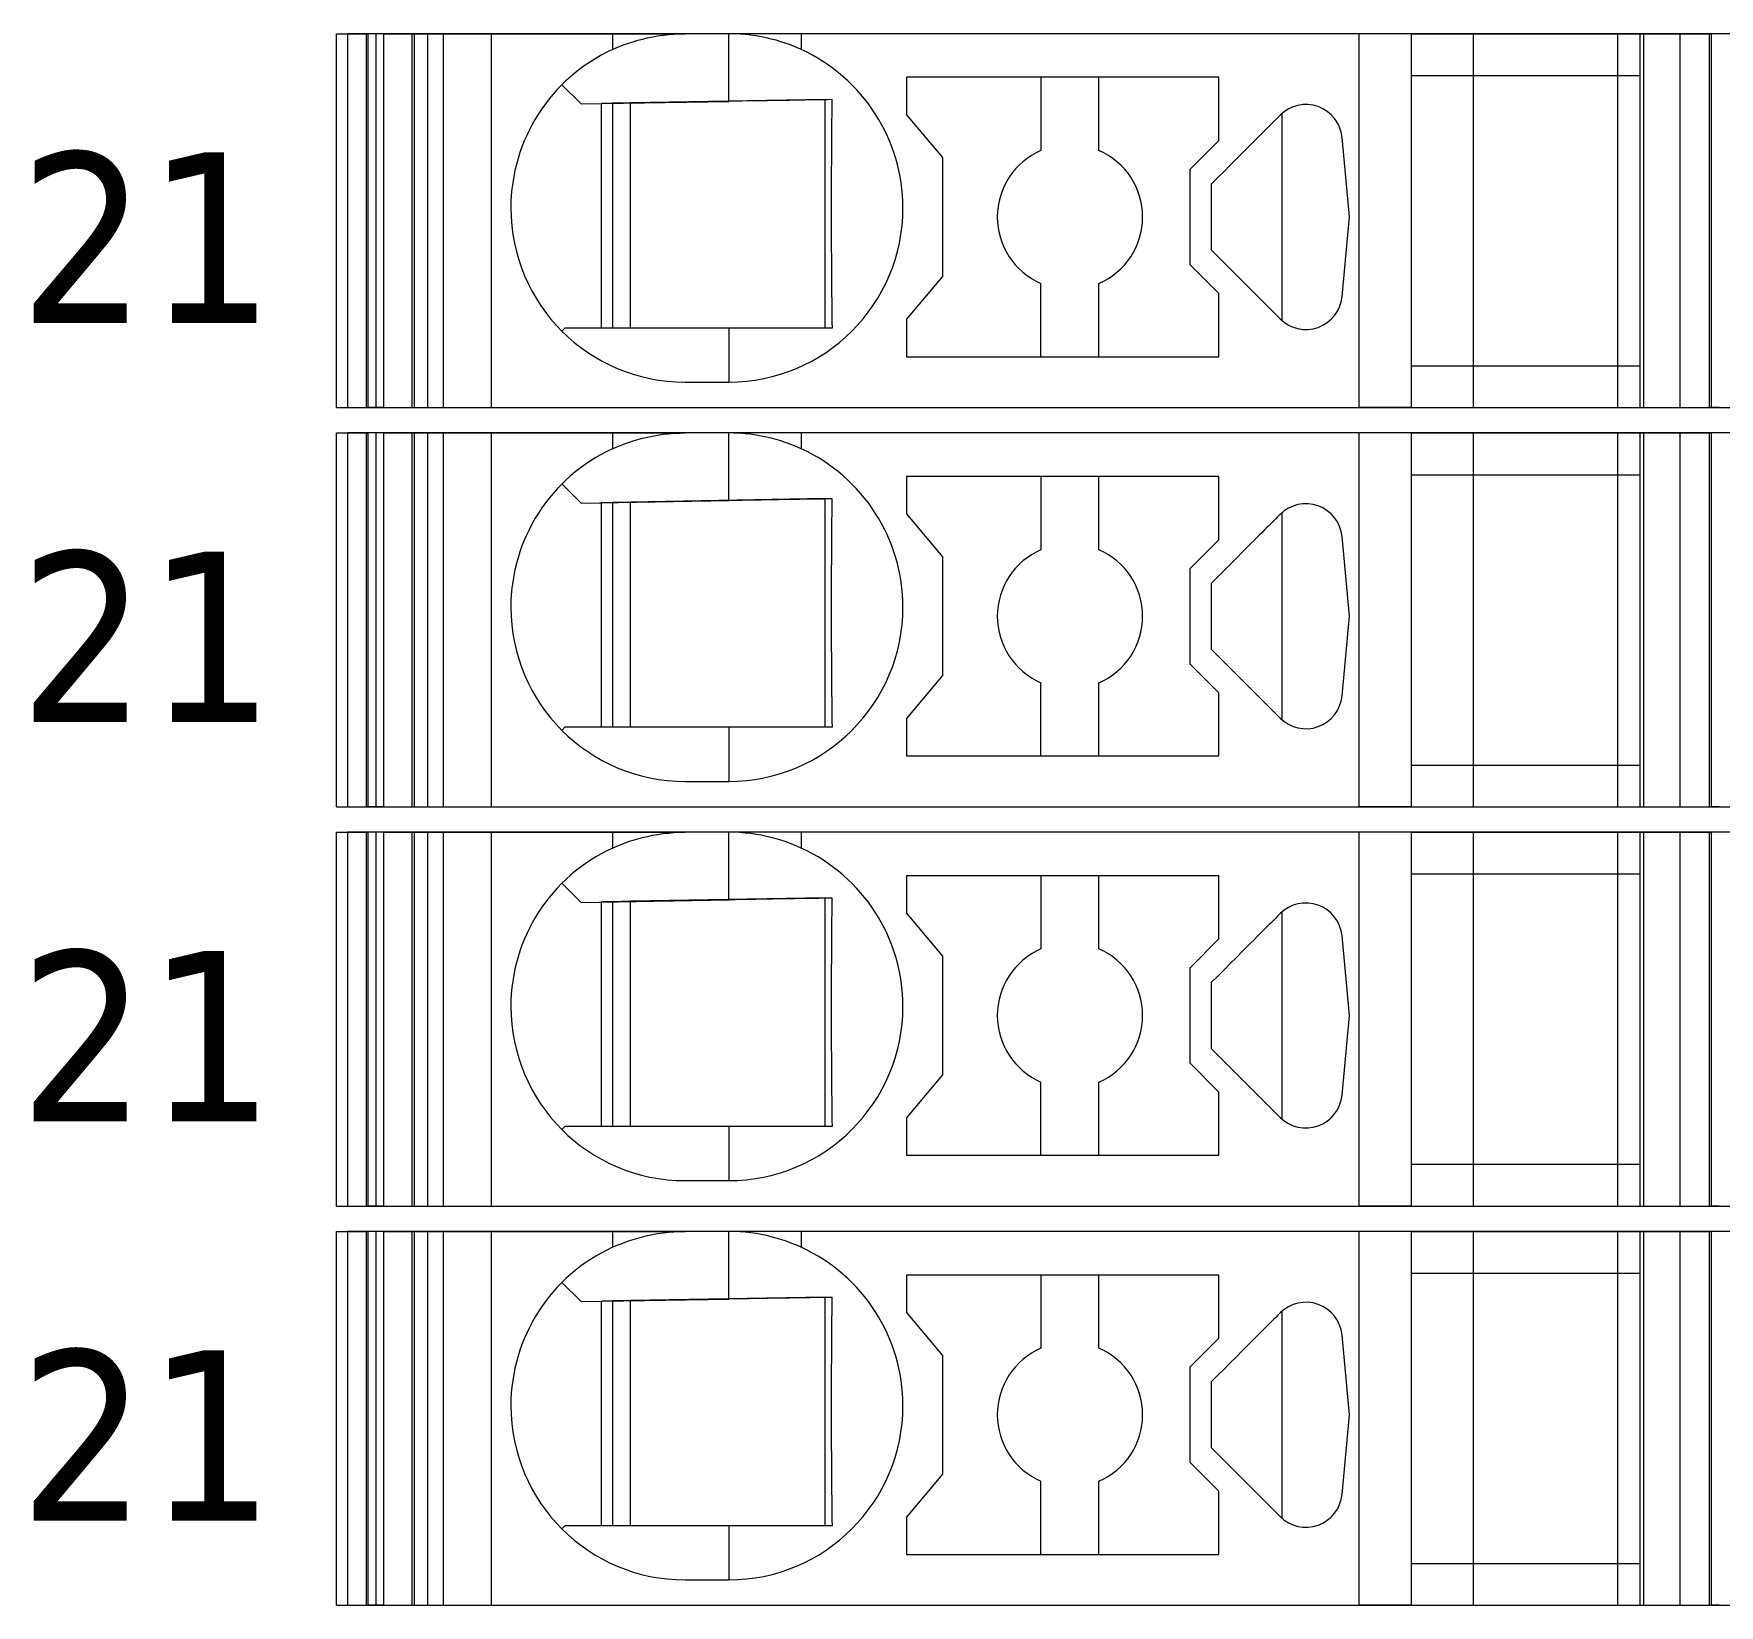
# Model space of a CAD drawing. Header units: millimetres. Extents: x 0 to 1680, y 0 to 1188.
# Drawn here: x 896.68 to 919.89, y 540.35 to 562 of the extents above; entities that cross this region are included whole.
import ezdxf
from ezdxf.enums import TextEntityAlignment as Align

# ---------------------------------------------------------------- set-up
doc = ezdxf.new("R2010")
doc.units = ezdxf.units.MM
for name, color, linetype, lineweight in [('EPLAN309', 5, 'Continuous', 5), ('EPLAN493', 5, 'Continuous', 5), ('MAIN-1', 7, 'Continuous', 5), ('MAIN-2', 7, 'Continuous', 5)]:
    doc.layers.add(name, color=color, linetype=linetype, lineweight=lineweight)
doc.styles.add('Tahoma', font='')
doc.styles.get('Tahoma').set_extended_font_data('Tahoma')

# ---------------------------------------------------------------- blocks, each defined once
blk = doc.blocks.new('EPLSYM_LibrarySPECIAL_Symbol12_Variant0_Placement8_11')
at = {"layer": 'EPLAN309', "lineweight": 13, "ltscale": 16}
blk.add_lwpolyline([(0, -5.15), (68.15, -5.15), (68.15, 0), (0, 0)], close=True, dxfattribs=at)
at = {"layer": 'EPLAN493', "color": 5, "style": 'Tahoma'}
blk.add_attdef('17_20450', text='', height=2.3478, dxfattribs=at).set_placement((0, -21.83478), align=Align.MIDDLE_RIGHT)
blk = doc.blocks.new('EPLSYM_LibrarySPECIAL_Symbol12_Variant0_Placement8_12')
at = {"layer": 'EPLAN309', "lineweight": 13, "ltscale": 16}
blk.add_lwpolyline([(0, -5.15), (68.15, -5.15), (68.15, 0), (0, 0)], close=True, dxfattribs=at)
at = {"layer": 'EPLAN493', "color": 5, "style": 'Tahoma'}
blk.add_attdef('17_20450', text='', height=2.3478, dxfattribs=at).set_placement((0, -21.83478), align=Align.MIDDLE_RIGHT)
blk = doc.blocks.new('EPLSYM_LibrarySPECIAL_Symbol12_Variant0_Placement8_13')
at = {"layer": 'EPLAN309', "lineweight": 13, "ltscale": 16}
blk.add_lwpolyline([(0, -5.15), (68.15, -5.15), (68.15, 0), (0, 0)], close=True, dxfattribs=at)
at = {"layer": 'EPLAN493', "color": 5, "style": 'Tahoma'}
blk.add_attdef('17_20450', text='', height=2.3478, dxfattribs=at).set_placement((0, -21.83478), align=Align.MIDDLE_RIGHT)
blk = doc.blocks.new('EPLSYM_LibrarySPECIAL_Symbol12_Variant0_Placement8_14')
at = {"layer": 'EPLAN309', "lineweight": 13, "ltscale": 16}
blk.add_lwpolyline([(0, -5.15), (68.15, -5.15), (68.15, 0), (0, 0)], close=True, dxfattribs=at)
at = {"layer": 'EPLAN493', "color": 5, "style": 'Tahoma'}
blk.add_attdef('17_20450', text='', height=2.3478, dxfattribs=at).set_placement((0, -21.83478), align=Align.MIDDLE_RIGHT)

msp = doc.modelspace()

# ---------------------------------------------------------------- linework, layer by layer
at = {"layer": 'MAIN-1'}
for p, q in [((900.85, 562), (901.284, 562)), ((900.85, 556.85), (900.85, 562)), ((901.393, 562), (901.284, 562)), ((901.284, 556.85), (901.284, 562)), ((901.501, 562), (901.393, 562)), ((901.393, 556.85), (901.393, 562)), ((901.501, 562), (904.65, 562)), ((901.501, 556.85), (901.501, 562)), ((904.65, 562), (905.65, 562)), ((904.65, 562), (904.65, 561.782)), ((904.65, 561.782), (904.702, 561.805)), ((904.702, 561.805), (904.756, 561.827)), ((904.756, 561.827), (904.813, 561.849)), ((904.813, 561.849), (904.872, 561.87)), ((904.872, 561.87), (904.933, 561.89)), ((904.933, 561.89), (904.997, 561.909)), ((904.997, 561.909), (905.063, 561.927)), ((905.063, 561.927), (905.131, 561.943)), ((905.131, 561.943), (905.201, 561.958)), ((905.201, 561.958), (905.272, 561.97)), ((905.272, 561.97), (905.346, 561.981)), ((905.346, 561.981), (905.421, 561.989)), ((905.421, 561.989), (905.497, 561.995)), ((905.497, 561.995), (905.573, 561.999)), ((905.573, 561.999), (905.65, 562)), ((906.25, 562), (905.65, 562)), ((906.327, 561.999), (906.25, 562)), ((907.25, 562), (906.25, 562)), ((906.25, 561.068), (906.25, 562)), ((906.403, 561.995), (906.327, 561.999)), ((906.479, 561.989), (906.403, 561.995)), ((906.554, 561.981), (906.479, 561.989)), ((906.628, 561.97), (906.554, 561.981)), ((906.699, 561.958), (906.628, 561.97)), ((906.769, 561.943), (906.699, 561.958)), ((906.837, 561.927), (906.769, 561.943)), ((906.903, 561.909), (906.837, 561.927)), ((906.967, 561.89), (906.903, 561.909)), ((907.028, 561.87), (906.967, 561.89)), ((907.087, 561.849), (907.028, 561.87)), ((907.144, 561.827), (907.087, 561.849)), ((907.198, 561.805), (907.144, 561.827)), ((907.25, 561.782), (907.198, 561.805)), ((914.932, 562), (907.25, 562)), ((907.25, 562), (907.25, 561.782)), ((915.65, 562), (914.932, 562)), ((914.932, 556.85), (914.932, 562)), ((915.65, 562), (918.8, 562)), ((915.65, 562), (915.65, 556.85)), ((918.8, 562), (919.35, 562)), ((918.8, 562), (918.8, 556.85)), ((919.35, 562), (919.784, 562)), ((919.35, 562), (919.35, 556.85)), ((919.893, 562), (919.784, 562)), ((919.784, 556.85), (919.784, 562)), ((908.7, 561.4), (908.7, 560.889)), ((913, 561.4), (908.7, 561.4)), ((910.55, 561.4), (910.55, 560.392)), ((911.35, 560.392), (911.35, 561.4)), ((913, 560.529), (913, 561.4)), ((915.65, 561.425), (918.8, 561.425)), ((903.953, 561.297), (904.217, 561.033)), ((904.217, 561.033), (906.25, 561.068)), ((904.5, 557.95), (904.5, 561.038)), ((904.65, 561.04), (904.65, 557.95)), ((904.9, 557.95), (904.9, 561.045)), ((906.345, 561.07), (906.25, 561.068)), ((906.438, 561.071), (906.345, 561.07)), ((906.53, 561.073), (906.438, 561.071)), ((906.618, 561.075), (906.53, 561.073)), ((906.703, 561.076), (906.618, 561.075)), ((906.786, 561.077), (906.703, 561.076)), ((906.865, 561.079), (906.786, 561.077)), ((906.943, 561.08), (906.865, 561.079)), ((907.017, 561.081), (906.943, 561.08)), ((907.09, 561.082), (907.017, 561.081)), ((907.16, 561.084), (907.09, 561.082)), ((907.229, 561.085), (907.16, 561.084)), ((907.297, 561.086), (907.229, 561.085)), ((907.363, 561.087), (907.297, 561.086)), ((907.428, 561.088), (907.363, 561.087)), ((907.491, 561.089), (907.428, 561.088)), ((907.554, 561.09), (907.491, 561.089)), ((907.615, 561.091), (907.554, 561.09)), ((907.579, 557.95), (907.579, 561.091)), ((907.676, 561.092), (907.615, 561.091)), ((907.673, 560.803), (907.674, 560.877)), ((907.674, 560.877), (907.675, 560.95)), ((907.675, 560.95), (907.676, 561.022)), ((907.676, 561.022), (907.676, 561.092)), ((909.2, 560.293), (908.7, 560.889)), ((913.846, 560.879), (913.815, 560.847)), ((913.867, 560.898), (913.867, 558.052)), ((907.671, 560.57), (907.672, 560.649)), ((907.672, 560.649), (907.673, 560.727)), ((907.673, 560.727), (907.673, 560.803)), ((913.627, 560.659), (913.594, 560.626)), ((913.658, 560.691), (913.627, 560.659)), ((913.69, 560.722), (913.658, 560.691)), ((913.721, 560.753), (913.69, 560.722)), ((913.752, 560.785), (913.721, 560.753)), ((913.784, 560.816), (913.752, 560.785)), ((913.815, 560.847), (913.784, 560.816)), ((907.67, 560.488), (907.671, 560.57)), ((907.67, 560.404), (907.67, 560.488)), ((912.6, 560.129), (913, 560.529)), ((913.402, 560.434), (913.323, 560.356)), ((913.443, 560.475), (913.402, 560.434)), ((913.483, 560.515), (913.443, 560.475)), ((913.521, 560.553), (913.483, 560.515)), ((913.558, 560.59), (913.521, 560.553)), ((913.594, 560.626), (913.558, 560.59)), ((914.802, 559.475), (914.698, 560.572)), ((907.668, 560.132), (907.669, 560.226)), ((907.669, 560.317), (907.67, 560.404)), ((907.669, 560.226), (907.669, 560.317)), ((909.2, 558.657), (909.2, 560.293)), ((913.158, 560.19), (913.072, 560.104)), ((913.242, 560.274), (913.158, 560.19)), ((913.323, 560.356), (913.242, 560.274)), ((907.667, 559.931), (907.668, 560.034)), ((907.668, 560.034), (907.668, 560.132)), ((912.6, 560.129), (912.6, 558.821)), ((912.986, 560.018), (912.9, 559.932)), ((913.072, 560.104), (912.986, 560.018)), ((907.667, 559.824), (907.667, 559.931)), ((907.667, 559.713), (907.667, 559.824)), ((907.667, 559.6), (907.667, 559.713)), ((912.9, 559.802), (912.9, 559.932)), ((912.9, 559.671), (912.9, 559.802)), ((907.667, 559.479), (907.667, 559.6)), ((907.667, 559.361), (907.667, 559.479)), ((912.9, 559.54), (912.9, 559.671)), ((912.9, 559.41), (912.9, 559.54)), ((907.667, 559.247), (907.667, 559.361)), ((907.668, 559.138), (907.667, 559.247)), ((912.9, 559.279), (912.9, 559.41)), ((912.9, 559.148), (912.9, 559.279)), ((914.698, 558.378), (914.802, 559.475)), ((907.668, 559.034), (907.668, 559.138)), ((907.669, 558.934), (907.668, 559.034)), ((912.9, 559.018), (912.9, 559.148)), ((912.9, 559.018), (913.846, 558.071)), ((907.669, 558.839), (907.669, 558.934)), ((907.67, 558.748), (907.669, 558.839)), ((913, 558.421), (912.6, 558.821)), ((907.671, 558.659), (907.67, 558.748)), ((907.672, 558.573), (907.671, 558.659)), ((907.672, 558.49), (907.672, 558.573)), ((908.7, 558.061), (909.2, 558.657)), ((910.55, 557.55), (910.55, 558.558)), ((911.35, 557.55), (911.35, 558.558)), ((907.673, 558.408), (907.672, 558.49)), ((907.674, 558.329), (907.673, 558.408)), ((907.675, 558.25), (907.674, 558.329)), ((913, 557.55), (913, 558.421)), ((907.676, 558.174), (907.675, 558.25)), ((907.676, 558.098), (907.676, 558.174)), ((907.677, 558.024), (907.676, 558.098)), ((904, 557.95), (903.953, 557.903)), ((904, 557.95), (906.25, 557.95)), ((906.25, 557.95), (906.342, 557.95)), ((906.25, 557.95), (906.25, 557.2)), ((906.342, 557.95), (906.433, 557.95)), ((906.433, 557.95), (906.523, 557.95)), ((906.523, 557.95), (906.61, 557.95)), ((906.61, 557.95), (906.695, 557.95)), ((906.695, 557.95), (906.778, 557.95)), ((906.778, 557.95), (906.858, 557.95)), ((906.858, 557.95), (906.936, 557.95)), ((906.936, 557.95), (907.011, 557.95)), ((907.011, 557.95), (907.085, 557.95)), ((907.085, 557.95), (907.157, 557.95)), ((907.157, 557.95), (907.226, 557.95)), ((907.226, 557.95), (907.295, 557.95)), ((907.295, 557.95), (907.361, 557.95)), ((907.361, 557.95), (907.427, 557.95)), ((907.427, 557.95), (907.491, 557.95)), ((907.491, 557.95), (907.555, 557.95)), ((907.555, 557.95), (907.617, 557.95)), ((907.617, 557.95), (907.678, 557.95)), ((907.678, 557.95), (907.677, 558.024)), ((908.7, 558.061), (908.7, 557.55)), ((908.7, 557.55), (913, 557.55)), ((915.65, 557.425), (918.8, 557.425)), ((905.65, 557.2), (906.25, 557.2)), ((900.85, 556.85), (901.284, 556.85)), ((901.393, 556.85), (901.284, 556.85)), ((901.501, 556.85), (901.393, 556.85)), ((901.501, 556.85), (914.932, 556.85)), ((915.65, 556.85), (914.932, 556.85)), ((915.65, 556.85), (918.8, 556.85)), ((918.8, 556.85), (919.35, 556.85)), ((919.35, 556.85), (919.784, 556.85)), ((919.893, 556.85), (919.784, 556.85)), ((900.85, 556.5), (901.284, 556.5)), ((900.85, 551.35), (900.85, 556.5)), ((901.393, 556.5), (901.284, 556.5)), ((901.284, 551.35), (901.284, 556.5)), ((901.501, 556.5), (901.393, 556.5)), ((901.393, 551.35), (901.393, 556.5)), ((901.501, 556.5), (904.65, 556.5)), ((901.501, 551.35), (901.501, 556.5)), ((904.65, 556.5), (905.65, 556.5)), ((904.65, 556.5), (904.65, 556.282)), ((905.201, 556.458), (905.272, 556.47)), ((905.272, 556.47), (905.346, 556.481)), ((905.346, 556.481), (905.421, 556.489)), ((905.421, 556.489), (905.497, 556.495)), ((905.497, 556.495), (905.573, 556.499)), ((905.573, 556.499), (905.65, 556.5)), ((906.25, 556.5), (905.65, 556.5)), ((906.327, 556.499), (906.25, 556.5)), ((907.25, 556.5), (906.25, 556.5)), ((906.25, 555.568), (906.25, 556.5)), ((906.403, 556.495), (906.327, 556.499)), ((906.479, 556.489), (906.403, 556.495)), ((906.554, 556.481), (906.479, 556.489)), ((906.628, 556.47), (906.554, 556.481)), ((906.699, 556.458), (906.628, 556.47)), ((914.932, 556.5), (907.25, 556.5)), ((907.25, 556.5), (907.25, 556.282)), ((915.65, 556.5), (914.932, 556.5)), ((914.932, 551.35), (914.932, 556.5)), ((915.65, 556.5), (918.8, 556.5)), ((915.65, 556.5), (915.65, 551.35)), ((918.8, 556.5), (919.35, 556.5)), ((918.8, 556.5), (918.8, 551.35)), ((919.35, 556.5), (919.784, 556.5)), ((919.35, 556.5), (919.35, 551.35)), ((919.893, 556.5), (919.784, 556.5)), ((919.784, 551.35), (919.784, 556.5)), ((904.65, 556.282), (904.702, 556.305)), ((904.702, 556.305), (904.756, 556.327)), ((904.756, 556.327), (904.813, 556.349)), ((904.813, 556.349), (904.872, 556.37)), ((904.872, 556.37), (904.933, 556.39)), ((904.933, 556.39), (904.997, 556.409)), ((904.997, 556.409), (905.063, 556.427)), ((905.063, 556.427), (905.131, 556.443)), ((905.131, 556.443), (905.201, 556.458)), ((906.769, 556.443), (906.699, 556.458)), ((906.837, 556.427), (906.769, 556.443)), ((906.903, 556.409), (906.837, 556.427)), ((906.967, 556.39), (906.903, 556.409)), ((907.028, 556.37), (906.967, 556.39)), ((907.087, 556.349), (907.028, 556.37)), ((907.144, 556.327), (907.087, 556.349)), ((907.198, 556.305), (907.144, 556.327)), ((907.25, 556.282), (907.198, 556.305)), ((903.953, 555.797), (904.217, 555.533)), ((908.7, 555.9), (908.7, 555.389)), ((913, 555.9), (908.7, 555.9)), ((910.55, 555.9), (910.55, 554.892)), ((911.35, 554.892), (911.35, 555.9)), ((913, 555.029), (913, 555.9)), ((915.65, 555.925), (918.8, 555.925)), ((904.217, 555.533), (906.25, 555.568)), ((904.5, 552.45), (904.5, 555.538)), ((904.65, 555.54), (904.65, 552.45)), ((904.9, 552.45), (904.9, 555.545)), ((906.345, 555.57), (906.25, 555.568)), ((906.438, 555.571), (906.345, 555.57)), ((906.53, 555.573), (906.438, 555.571)), ((906.618, 555.575), (906.53, 555.573)), ((906.703, 555.576), (906.618, 555.575)), ((906.786, 555.577), (906.703, 555.576)), ((906.865, 555.579), (906.786, 555.577)), ((906.943, 555.58), (906.865, 555.579)), ((907.017, 555.581), (906.943, 555.58)), ((907.09, 555.582), (907.017, 555.581)), ((907.16, 555.584), (907.09, 555.582)), ((907.229, 555.585), (907.16, 555.584)), ((907.297, 555.586), (907.229, 555.585)), ((907.363, 555.587), (907.297, 555.586)), ((907.428, 555.588), (907.363, 555.587)), ((907.491, 555.589), (907.428, 555.588)), ((907.554, 555.59), (907.491, 555.589)), ((907.615, 555.591), (907.554, 555.59)), ((907.579, 552.45), (907.579, 555.591)), ((907.676, 555.592), (907.615, 555.591)), ((907.676, 555.522), (907.676, 555.592)), ((907.673, 555.303), (907.674, 555.377)), ((907.673, 555.227), (907.673, 555.303)), ((907.674, 555.377), (907.675, 555.45)), ((907.675, 555.45), (907.676, 555.522)), ((909.2, 554.793), (908.7, 555.389)), ((913.784, 555.316), (913.752, 555.285)), ((913.815, 555.347), (913.784, 555.316)), ((913.846, 555.379), (913.815, 555.347)), ((913.867, 555.398), (913.867, 552.552)), ((907.67, 554.988), (907.671, 555.07)), ((907.671, 555.07), (907.672, 555.149)), ((907.672, 555.149), (907.673, 555.227)), ((913.558, 555.09), (913.521, 555.053)), ((913.594, 555.126), (913.558, 555.09)), ((913.627, 555.159), (913.594, 555.126)), ((913.658, 555.191), (913.627, 555.159)), ((913.69, 555.222), (913.658, 555.191)), ((913.721, 555.253), (913.69, 555.222)), ((913.752, 555.285), (913.721, 555.253)), ((914.802, 553.975), (914.698, 555.072)), ((907.669, 554.817), (907.67, 554.904)), ((907.67, 554.904), (907.67, 554.988)), ((912.6, 554.629), (913, 555.029)), ((913.323, 554.856), (913.242, 554.774)), ((913.402, 554.934), (913.323, 554.856)), ((913.443, 554.975), (913.402, 554.934)), ((913.483, 555.015), (913.443, 554.975)), ((913.521, 555.053), (913.483, 555.015)), ((907.668, 554.632), (907.669, 554.726)), ((907.668, 554.534), (907.668, 554.632)), ((907.669, 554.726), (907.669, 554.817)), ((909.2, 553.157), (909.2, 554.793)), ((912.6, 554.629), (912.6, 553.321)), ((913.072, 554.604), (912.986, 554.518)), ((913.158, 554.69), (913.072, 554.604)), ((913.242, 554.774), (913.158, 554.69)), ((907.667, 554.431), (907.668, 554.534)), ((907.667, 554.324), (907.667, 554.431)), ((912.986, 554.518), (912.9, 554.432)), ((912.9, 554.302), (912.9, 554.432)), ((907.667, 554.213), (907.667, 554.324)), ((907.667, 554.1), (907.667, 554.213)), ((912.9, 554.171), (912.9, 554.302)), ((912.9, 554.04), (912.9, 554.171)), ((907.667, 553.979), (907.667, 554.1)), ((907.667, 553.861), (907.667, 553.979)), ((912.9, 553.91), (912.9, 554.04)), ((912.9, 553.779), (912.9, 553.91)), ((914.698, 552.878), (914.802, 553.975)), ((907.667, 553.747), (907.667, 553.861)), ((907.668, 553.638), (907.667, 553.747)), ((912.9, 553.648), (912.9, 553.779)), ((907.668, 553.534), (907.668, 553.638)), ((907.669, 553.434), (907.668, 553.534)), ((912.9, 553.518), (912.9, 553.648)), ((912.9, 553.518), (913.846, 552.571)), ((907.669, 553.339), (907.669, 553.434)), ((907.67, 553.248), (907.669, 553.339)), ((907.671, 553.159), (907.67, 553.248)), ((913, 552.921), (912.6, 553.321)), ((907.672, 553.073), (907.671, 553.159)), ((907.672, 552.99), (907.672, 553.073)), ((907.673, 552.908), (907.672, 552.99)), ((908.7, 552.561), (909.2, 553.157)), ((910.55, 552.05), (910.55, 553.058)), ((911.35, 552.05), (911.35, 553.058)), ((907.674, 552.829), (907.673, 552.908)), ((907.675, 552.75), (907.674, 552.829)), ((907.676, 552.674), (907.675, 552.75)), ((913, 552.05), (913, 552.921)), ((907.676, 552.598), (907.676, 552.674)), ((907.677, 552.524), (907.676, 552.598)), ((907.678, 552.45), (907.677, 552.524)), ((908.7, 552.561), (908.7, 552.05)), ((904, 552.45), (903.953, 552.403)), ((904, 552.45), (906.25, 552.45)), ((906.25, 552.45), (906.342, 552.45)), ((906.25, 552.45), (906.25, 551.7)), ((906.342, 552.45), (906.433, 552.45)), ((906.433, 552.45), (906.523, 552.45)), ((906.523, 552.45), (906.61, 552.45)), ((906.61, 552.45), (906.695, 552.45)), ((906.695, 552.45), (906.778, 552.45)), ((906.778, 552.45), (906.858, 552.45)), ((906.858, 552.45), (906.936, 552.45)), ((906.936, 552.45), (907.011, 552.45)), ((907.011, 552.45), (907.085, 552.45)), ((907.085, 552.45), (907.157, 552.45)), ((907.157, 552.45), (907.226, 552.45)), ((907.226, 552.45), (907.295, 552.45)), ((907.295, 552.45), (907.361, 552.45)), ((907.361, 552.45), (907.427, 552.45)), ((907.427, 552.45), (907.491, 552.45)), ((907.491, 552.45), (907.555, 552.45)), ((907.555, 552.45), (907.617, 552.45)), ((907.617, 552.45), (907.678, 552.45)), ((908.7, 552.05), (913, 552.05)), ((915.65, 551.925), (918.8, 551.925)), ((905.65, 551.7), (906.25, 551.7)), ((900.85, 551.35), (901.284, 551.35)), ((901.393, 551.35), (901.284, 551.35)), ((901.501, 551.35), (901.393, 551.35)), ((901.501, 551.35), (914.932, 551.35)), ((915.65, 551.35), (914.932, 551.35)), ((915.65, 551.35), (918.8, 551.35)), ((918.8, 551.35), (919.35, 551.35)), ((919.35, 551.35), (919.784, 551.35)), ((919.893, 551.35), (919.784, 551.35)), ((900.85, 551), (901.284, 551)), ((900.85, 545.85), (900.85, 551)), ((901.393, 551), (901.284, 551)), ((901.284, 545.85), (901.284, 551)), ((901.501, 551), (901.393, 551)), ((901.393, 545.85), (901.393, 551)), ((901.501, 551), (904.65, 551)), ((901.501, 545.85), (901.501, 551)), ((904.65, 551), (905.65, 551)), ((904.65, 551), (904.65, 550.782)), ((904.872, 550.87), (904.933, 550.89)), ((904.933, 550.89), (904.997, 550.909)), ((904.997, 550.909), (905.063, 550.927)), ((905.063, 550.927), (905.131, 550.943)), ((905.131, 550.943), (905.201, 550.958)), ((905.201, 550.958), (905.272, 550.97)), ((905.272, 550.97), (905.346, 550.981)), ((905.346, 550.981), (905.421, 550.989)), ((905.421, 550.989), (905.497, 550.995)), ((905.497, 550.995), (905.573, 550.999)), ((905.573, 550.999), (905.65, 551)), ((906.25, 551), (905.65, 551)), ((906.327, 550.999), (906.25, 551)), ((907.25, 551), (906.25, 551)), ((906.25, 550.068), (906.25, 551)), ((906.403, 550.995), (906.327, 550.999)), ((906.479, 550.989), (906.403, 550.995)), ((906.554, 550.981), (906.479, 550.989)), ((906.628, 550.97), (906.554, 550.981)), ((906.699, 550.958), (906.628, 550.97)), ((906.769, 550.943), (906.699, 550.958)), ((906.837, 550.927), (906.769, 550.943)), ((906.903, 550.909), (906.837, 550.927)), ((906.967, 550.89), (906.903, 550.909)), ((907.028, 550.87), (906.967, 550.89)), ((914.932, 551), (907.25, 551)), ((907.25, 551), (907.25, 550.782)), ((915.65, 551), (914.932, 551)), ((914.932, 545.85), (914.932, 551)), ((915.65, 551), (918.8, 551)), ((915.65, 551), (915.65, 545.85)), ((918.8, 551), (919.35, 551)), ((918.8, 551), (918.8, 545.85)), ((919.35, 551), (919.784, 551)), ((919.35, 551), (919.35, 545.85)), ((919.893, 551), (919.784, 551)), ((919.784, 545.85), (919.784, 551)), ((904.65, 550.782), (904.702, 550.805)), ((904.702, 550.805), (904.756, 550.827)), ((904.756, 550.827), (904.813, 550.849)), ((904.813, 550.849), (904.872, 550.87)), ((907.087, 550.849), (907.028, 550.87)), ((907.144, 550.827), (907.087, 550.849)), ((907.198, 550.805), (907.144, 550.827)), ((907.25, 550.782), (907.198, 550.805)), ((915.65, 550.425), (918.8, 550.425)), ((903.953, 550.297), (904.217, 550.033)), ((908.7, 550.4), (908.7, 549.889)), ((913, 550.4), (908.7, 550.4)), ((910.55, 550.4), (910.55, 549.392)), ((911.35, 549.392), (911.35, 550.4)), ((913, 549.529), (913, 550.4)), ((904.217, 550.033), (906.25, 550.068)), ((904.5, 546.95), (904.5, 550.038)), ((904.65, 550.04), (904.65, 546.95)), ((904.9, 546.95), (904.9, 550.045)), ((906.345, 550.07), (906.25, 550.068)), ((906.438, 550.071), (906.345, 550.07)), ((906.53, 550.073), (906.438, 550.071)), ((906.618, 550.075), (906.53, 550.073)), ((906.703, 550.076), (906.618, 550.075)), ((906.786, 550.077), (906.703, 550.076)), ((906.865, 550.079), (906.786, 550.077)), ((906.943, 550.08), (906.865, 550.079)), ((907.017, 550.081), (906.943, 550.08)), ((907.09, 550.082), (907.017, 550.081)), ((907.16, 550.084), (907.09, 550.082)), ((907.229, 550.085), (907.16, 550.084)), ((907.297, 550.086), (907.229, 550.085)), ((907.363, 550.087), (907.297, 550.086)), ((907.428, 550.088), (907.363, 550.087)), ((907.491, 550.089), (907.428, 550.088)), ((907.554, 550.09), (907.491, 550.089)), ((907.615, 550.091), (907.554, 550.09)), ((907.579, 546.95), (907.579, 550.091)), ((907.676, 550.092), (907.615, 550.091)), ((907.675, 549.95), (907.676, 550.022)), ((907.676, 550.022), (907.676, 550.092)), ((907.673, 549.803), (907.674, 549.877)), ((907.673, 549.727), (907.673, 549.803)), ((907.674, 549.877), (907.675, 549.95)), ((909.2, 549.293), (908.7, 549.889)), ((913.721, 549.753), (913.69, 549.722)), ((913.752, 549.785), (913.721, 549.753)), ((913.784, 549.816), (913.752, 549.785)), ((913.815, 549.847), (913.784, 549.816)), ((913.846, 549.879), (913.815, 549.847)), ((913.867, 549.898), (913.867, 547.052)), ((907.67, 549.488), (907.671, 549.57)), ((907.671, 549.57), (907.672, 549.649)), ((907.672, 549.649), (907.673, 549.727)), ((912.6, 549.129), (913, 549.529)), ((913.483, 549.515), (913.443, 549.475)), ((913.521, 549.553), (913.483, 549.515)), ((913.558, 549.59), (913.521, 549.553)), ((913.594, 549.626), (913.558, 549.59)), ((913.627, 549.659), (913.594, 549.626)), ((913.658, 549.691), (913.627, 549.659)), ((913.69, 549.722), (913.658, 549.691)), ((914.802, 548.475), (914.698, 549.572)), ((907.669, 549.317), (907.67, 549.404)), ((907.669, 549.226), (907.669, 549.317)), ((907.67, 549.404), (907.67, 549.488)), ((909.2, 547.657), (909.2, 549.293)), ((913.242, 549.274), (913.158, 549.19)), ((913.323, 549.356), (913.242, 549.274)), ((913.402, 549.434), (913.323, 549.356)), ((913.443, 549.475), (913.402, 549.434)), ((907.667, 548.931), (907.668, 549.034)), ((907.668, 549.132), (907.669, 549.226)), ((907.668, 549.034), (907.668, 549.132)), ((912.6, 549.129), (912.6, 547.821)), ((913.072, 549.104), (912.986, 549.018)), ((913.158, 549.19), (913.072, 549.104)), ((907.667, 548.824), (907.667, 548.931)), ((907.667, 548.713), (907.667, 548.824)), ((912.986, 549.018), (912.9, 548.932)), ((912.9, 548.802), (912.9, 548.932)), ((912.9, 548.671), (912.9, 548.802)), ((907.667, 548.6), (907.667, 548.713)), ((907.667, 548.479), (907.667, 548.6)), ((912.9, 548.54), (912.9, 548.671)), ((907.667, 548.361), (907.667, 548.479)), ((907.667, 548.247), (907.667, 548.361)), ((912.9, 548.41), (912.9, 548.54)), ((912.9, 548.279), (912.9, 548.41)), ((914.698, 547.378), (914.802, 548.475)), ((907.668, 548.138), (907.667, 548.247)), ((907.668, 548.034), (907.668, 548.138)), ((912.9, 548.148), (912.9, 548.279)), ((912.9, 548.018), (912.9, 548.148)), ((907.669, 547.934), (907.668, 548.034)), ((907.669, 547.839), (907.669, 547.934)), ((912.9, 548.018), (913.846, 547.071)), ((907.67, 547.748), (907.669, 547.839)), ((907.671, 547.659), (907.67, 547.748)), ((907.672, 547.573), (907.671, 547.659)), ((908.7, 547.061), (909.2, 547.657)), ((913, 547.421), (912.6, 547.821)), ((907.672, 547.49), (907.672, 547.573)), ((907.673, 547.408), (907.672, 547.49)), ((907.674, 547.329), (907.673, 547.408)), ((910.55, 546.55), (910.55, 547.558)), ((911.35, 546.55), (911.35, 547.558)), ((913, 546.55), (913, 547.421)), ((907.675, 547.25), (907.674, 547.329)), ((907.676, 547.174), (907.675, 547.25)), ((904, 546.95), (903.953, 546.903)), ((904, 546.95), (906.25, 546.95)), ((906.25, 546.95), (906.342, 546.95)), ((906.25, 546.95), (906.25, 546.2)), ((906.342, 546.95), (906.433, 546.95)), ((906.433, 546.95), (906.523, 546.95)), ((906.523, 546.95), (906.61, 546.95)), ((906.61, 546.95), (906.695, 546.95)), ((906.695, 546.95), (906.778, 546.95)), ((906.778, 546.95), (906.858, 546.95)), ((906.858, 546.95), (906.936, 546.95)), ((906.936, 546.95), (907.011, 546.95)), ((907.011, 546.95), (907.085, 546.95)), ((907.085, 546.95), (907.157, 546.95)), ((907.157, 546.95), (907.226, 546.95)), ((907.226, 546.95), (907.295, 546.95)), ((907.295, 546.95), (907.361, 546.95)), ((907.361, 546.95), (907.427, 546.95)), ((907.427, 546.95), (907.491, 546.95)), ((907.491, 546.95), (907.555, 546.95)), ((907.555, 546.95), (907.617, 546.95)), ((907.617, 546.95), (907.678, 546.95)), ((907.676, 547.098), (907.676, 547.174)), ((907.677, 547.024), (907.676, 547.098)), ((907.678, 546.95), (907.677, 547.024)), ((908.7, 547.061), (908.7, 546.55)), ((908.7, 546.55), (913, 546.55)), ((915.65, 546.425), (918.8, 546.425)), ((905.65, 546.2), (906.25, 546.2)), ((900.85, 545.85), (901.284, 545.85)), ((901.393, 545.85), (901.284, 545.85)), ((901.501, 545.85), (901.393, 545.85)), ((901.501, 545.85), (914.932, 545.85)), ((915.65, 545.85), (914.932, 545.85)), ((915.65, 545.85), (918.8, 545.85)), ((918.8, 545.85), (919.35, 545.85)), ((919.35, 545.85), (919.784, 545.85)), ((919.893, 545.85), (919.784, 545.85)), ((900.85, 545.5), (901.284, 545.5)), ((900.85, 540.35), (900.85, 545.5)), ((901.393, 545.5), (901.284, 545.5)), ((901.284, 540.35), (901.284, 545.5)), ((901.501, 545.5), (901.393, 545.5)), ((901.393, 540.35), (901.393, 545.5)), ((901.501, 545.5), (904.65, 545.5)), ((901.501, 540.35), (901.501, 545.5)), ((904.65, 545.5), (905.65, 545.5)), ((904.65, 545.5), (904.65, 545.282)), ((904.702, 545.305), (904.756, 545.327)), ((904.756, 545.327), (904.813, 545.349)), ((904.813, 545.349), (904.872, 545.37)), ((904.872, 545.37), (904.933, 545.39)), ((904.933, 545.39), (904.997, 545.409)), ((904.997, 545.409), (905.063, 545.427)), ((905.063, 545.427), (905.131, 545.443)), ((905.131, 545.443), (905.201, 545.458)), ((905.201, 545.458), (905.272, 545.47)), ((905.272, 545.47), (905.346, 545.481)), ((905.346, 545.481), (905.421, 545.489)), ((905.421, 545.489), (905.497, 545.495)), ((905.497, 545.495), (905.573, 545.499)), ((905.573, 545.499), (905.65, 545.5)), ((906.25, 545.5), (905.65, 545.5)), ((906.327, 545.499), (906.25, 545.5)), ((907.25, 545.5), (906.25, 545.5)), ((906.25, 544.568), (906.25, 545.5)), ((906.403, 545.495), (906.327, 545.499)), ((906.479, 545.489), (906.403, 545.495)), ((906.554, 545.481), (906.479, 545.489)), ((906.628, 545.47), (906.554, 545.481)), ((906.699, 545.458), (906.628, 545.47)), ((906.769, 545.443), (906.699, 545.458)), ((906.837, 545.427), (906.769, 545.443)), ((906.903, 545.409), (906.837, 545.427)), ((906.967, 545.39), (906.903, 545.409)), ((907.028, 545.37), (906.967, 545.39)), ((907.087, 545.349), (907.028, 545.37)), ((907.144, 545.327), (907.087, 545.349)), ((907.198, 545.305), (907.144, 545.327)), ((914.932, 545.5), (907.25, 545.5)), ((907.25, 545.5), (907.25, 545.282)), ((915.65, 545.5), (914.932, 545.5)), ((914.932, 540.35), (914.932, 545.5)), ((915.65, 545.5), (918.8, 545.5)), ((915.65, 545.5), (915.65, 540.35)), ((918.8, 545.5), (919.35, 545.5)), ((918.8, 545.5), (918.8, 540.35)), ((919.35, 545.5), (919.784, 545.5)), ((919.35, 545.5), (919.35, 540.35)), ((919.893, 545.5), (919.784, 545.5)), ((919.784, 540.35), (919.784, 545.5)), ((904.65, 545.282), (904.702, 545.305)), ((907.25, 545.282), (907.198, 545.305)), ((908.7, 544.9), (908.7, 544.389)), ((913, 544.9), (908.7, 544.9)), ((910.55, 544.9), (910.55, 543.892)), ((911.35, 543.892), (911.35, 544.9)), ((913, 544.029), (913, 544.9)), ((915.65, 544.925), (918.8, 544.925)), ((903.953, 544.797), (904.217, 544.533)), ((904.217, 544.533), (906.25, 544.568)), ((904.5, 541.45), (904.5, 544.538)), ((904.65, 544.54), (904.65, 541.45)), ((904.9, 541.45), (904.9, 544.545)), ((906.345, 544.57), (906.25, 544.568)), ((906.438, 544.571), (906.345, 544.57)), ((906.53, 544.573), (906.438, 544.571)), ((906.618, 544.575), (906.53, 544.573)), ((906.703, 544.576), (906.618, 544.575)), ((906.786, 544.577), (906.703, 544.576)), ((906.865, 544.579), (906.786, 544.577)), ((906.943, 544.58), (906.865, 544.579)), ((907.017, 544.581), (906.943, 544.58)), ((907.09, 544.582), (907.017, 544.581)), ((907.16, 544.584), (907.09, 544.582)), ((907.229, 544.585), (907.16, 544.584)), ((907.297, 544.586), (907.229, 544.585)), ((907.363, 544.587), (907.297, 544.586)), ((907.428, 544.588), (907.363, 544.587)), ((907.491, 544.589), (907.428, 544.588)), ((907.554, 544.59), (907.491, 544.589)), ((907.615, 544.591), (907.554, 544.59)), ((907.579, 541.45), (907.579, 544.591)), ((907.676, 544.592), (907.615, 544.591)), ((907.674, 544.377), (907.675, 544.45)), ((907.675, 544.45), (907.676, 544.522)), ((907.676, 544.522), (907.676, 544.592)), ((909.2, 543.793), (908.7, 544.389)), ((913.867, 544.398), (913.867, 541.552)), ((907.672, 544.149), (907.673, 544.227)), ((907.673, 544.303), (907.674, 544.377)), ((907.673, 544.227), (907.673, 544.303)), ((913.627, 544.159), (913.594, 544.126)), ((913.658, 544.191), (913.627, 544.159)), ((913.69, 544.222), (913.658, 544.191)), ((913.721, 544.253), (913.69, 544.222)), ((913.752, 544.285), (913.721, 544.253)), ((913.784, 544.316), (913.752, 544.285)), ((913.815, 544.347), (913.784, 544.316)), ((913.846, 544.379), (913.815, 544.347)), ((907.67, 543.988), (907.671, 544.07)), ((907.67, 543.904), (907.67, 543.988)), ((907.671, 544.07), (907.672, 544.149)), ((912.6, 543.629), (913, 544.029)), ((913.402, 543.934), (913.323, 543.856)), ((913.443, 543.975), (913.402, 543.934)), ((913.483, 544.015), (913.443, 543.975)), ((913.521, 544.053), (913.483, 544.015)), ((913.558, 544.09), (913.521, 544.053)), ((913.594, 544.126), (913.558, 544.09)), ((914.802, 542.975), (914.698, 544.072)), ((907.668, 543.632), (907.669, 543.726)), ((907.669, 543.817), (907.67, 543.904)), ((907.669, 543.726), (907.669, 543.817)), ((909.2, 542.157), (909.2, 543.793)), ((913.242, 543.774), (913.158, 543.69)), ((913.323, 543.856), (913.242, 543.774)), ((907.667, 543.431), (907.668, 543.534)), ((907.668, 543.534), (907.668, 543.632)), ((912.6, 543.629), (912.6, 542.321)), ((912.986, 543.518), (912.9, 543.432)), ((913.072, 543.604), (912.986, 543.518)), ((913.158, 543.69), (913.072, 543.604)), ((907.667, 543.324), (907.667, 543.431)), ((907.667, 543.213), (907.667, 543.324)), ((912.9, 543.302), (912.9, 543.432)), ((912.9, 543.171), (912.9, 543.302)), ((907.667, 543.1), (907.667, 543.213)), ((907.667, 542.979), (907.667, 543.1)), ((912.9, 543.04), (912.9, 543.171)), ((912.9, 542.91), (912.9, 543.04)), ((907.667, 542.861), (907.667, 542.979)), ((907.667, 542.747), (907.667, 542.861)), ((912.9, 542.779), (912.9, 542.91)), ((912.9, 542.648), (912.9, 542.779)), ((914.698, 541.878), (914.802, 542.975)), ((907.668, 542.638), (907.667, 542.747)), ((907.668, 542.534), (907.668, 542.638)), ((907.669, 542.434), (907.668, 542.534)), ((912.9, 542.518), (912.9, 542.648)), ((907.669, 542.339), (907.669, 542.434)), ((907.67, 542.248), (907.669, 542.339)), ((913, 541.921), (912.6, 542.321)), ((912.9, 542.518), (913.846, 541.571)), ((907.671, 542.159), (907.67, 542.248)), ((907.672, 542.073), (907.671, 542.159)), ((907.672, 541.99), (907.672, 542.073)), ((908.7, 541.561), (909.2, 542.157)), ((907.673, 541.908), (907.672, 541.99)), ((907.674, 541.829), (907.673, 541.908)), ((910.55, 541.05), (910.55, 542.058)), ((911.35, 541.05), (911.35, 542.058)), ((913, 541.05), (913, 541.921)), ((907.675, 541.75), (907.674, 541.829)), ((907.676, 541.674), (907.675, 541.75)), ((907.676, 541.598), (907.676, 541.674)), ((904, 541.45), (903.953, 541.403)), ((904, 541.45), (906.25, 541.45)), ((906.25, 541.45), (906.342, 541.45)), ((906.25, 541.45), (906.25, 540.7)), ((906.342, 541.45), (906.433, 541.45)), ((906.433, 541.45), (906.523, 541.45)), ((906.523, 541.45), (906.61, 541.45)), ((906.61, 541.45), (906.695, 541.45)), ((906.695, 541.45), (906.778, 541.45)), ((906.778, 541.45), (906.858, 541.45)), ((906.858, 541.45), (906.936, 541.45)), ((906.936, 541.45), (907.011, 541.45)), ((907.011, 541.45), (907.085, 541.45)), ((907.085, 541.45), (907.157, 541.45)), ((907.157, 541.45), (907.226, 541.45)), ((907.226, 541.45), (907.295, 541.45)), ((907.295, 541.45), (907.361, 541.45)), ((907.361, 541.45), (907.427, 541.45)), ((907.427, 541.45), (907.491, 541.45)), ((907.491, 541.45), (907.555, 541.45)), ((907.555, 541.45), (907.617, 541.45)), ((907.617, 541.45), (907.678, 541.45)), ((907.677, 541.524), (907.676, 541.598)), ((907.678, 541.45), (907.677, 541.524)), ((908.7, 541.561), (908.7, 541.05)), ((908.7, 541.05), (913, 541.05)), ((915.65, 540.925), (918.8, 540.925)), ((905.65, 540.7), (906.25, 540.7)), ((900.85, 540.35), (901.284, 540.35)), ((901.393, 540.35), (901.284, 540.35)), ((901.501, 540.35), (901.393, 540.35)), ((901.501, 540.35), (914.932, 540.35)), ((915.65, 540.35), (914.932, 540.35)), ((915.65, 540.35), (918.8, 540.35)), ((918.8, 540.35), (919.35, 540.35)), ((919.35, 540.35), (919.784, 540.35)), ((919.893, 540.35), (919.784, 540.35))]:
    msp.add_line(p, q, dxfattribs=at)
for centre, radius, start, end in [((905.65, 559.6), 2.4, 114.6244, 180), ((906.25, 559.6), 2.4, 0, 65.3756), ((914.2, 560.525), 0.5, 5.4404, 135), ((910.95, 559.475), 1, 113.5782, 180), ((910.95, 559.475), 1, 0, 66.4218), ((905.65, 559.6), 2.4, 180, 270), ((906.25, 559.6), 2.4, 270, 0), ((910.95, 559.475), 1, 180, 246.4218), ((910.95, 559.475), 1, 293.5782, 0), ((914.2, 558.425), 0.5, 225, 354.5596), ((905.65, 554.1), 2.4, 114.6244, 180), ((906.25, 554.1), 2.4, 0, 65.3756), ((914.2, 555.025), 0.5, 5.4404, 135), ((910.95, 553.975), 1, 113.5782, 180), ((910.95, 553.975), 1, 0, 66.4218), ((905.65, 554.1), 2.4, 180, 270), ((906.25, 554.1), 2.4, 270, 0), ((910.95, 553.975), 1, 180, 246.4218), ((910.95, 553.975), 1, 293.5782, 0), ((914.2, 552.925), 0.5, 225, 354.5596), ((905.65, 548.6), 2.4, 114.6244, 180), ((906.25, 548.6), 2.4, 0, 65.3756), ((914.2, 549.525), 0.5, 5.4404, 135), ((910.95, 548.475), 1, 113.5782, 180), ((910.95, 548.475), 1, 0, 66.4218), ((905.65, 548.6), 2.4, 180, 270), ((906.25, 548.6), 2.4, 270, 0), ((910.95, 548.475), 1, 180, 246.4218), ((910.95, 548.475), 1, 293.5782, 0), ((914.2, 547.425), 0.5, 225, 354.5596), ((905.65, 543.1), 2.4, 114.6244, 180), ((906.25, 543.1), 2.4, 0, 65.3756), ((914.2, 544.025), 0.5, 5.4404, 135), ((910.95, 542.975), 1, 113.5782, 180), ((910.95, 542.975), 1, 0, 66.4218), ((905.65, 543.1), 2.4, 180, 270), ((906.25, 543.1), 2.4, 270, 0), ((910.95, 542.975), 1, 180, 246.4218), ((910.95, 542.975), 1, 293.5782, 0), ((914.2, 541.925), 0.5, 225, 354.5596)]:
    msp.add_arc(centre, radius, start, end, dxfattribs=at)
at = {"layer": 'MAIN-2'}
for p, q in [((901.256, 562), (901.256, 556.85)), ((901.889, 556.85), (901.889, 562)), ((901.917, 562), (901.917, 556.85)), ((902.102, 562), (902.102, 556.85)), ((902.32, 562), (902.32, 556.85)), ((902.981, 562), (902.981, 556.85)), ((916.506, 556.85), (916.506, 562)), ((918.491, 562), (918.491, 556.85)), ((918.85, 562), (918.85, 556.85)), ((919.756, 562), (919.756, 556.85)), ((904.217, 561.033), (904.5, 561.038)), ((904.65, 561.042), (904.5, 561.039)), ((904.5, 561.039), (904.5, 561.038)), ((904.5, 561.038), (904.5, 561.038)), ((904.9, 561.048), (904.65, 561.043)), ((904.65, 561.042), (904.65, 561.043)), ((904.65, 561.042), (904.65, 561.04)), ((904.9, 561.053), (907.579, 561.1)), ((904.9, 561.048), (904.9, 561.053)), ((904.9, 561.045), (904.9, 561.048)), ((907.579, 561.1), (907.676, 561.092)), ((907.579, 561.091), (907.579, 561.1)), ((904.65, 557.95), (904.65, 557.95)), ((904.9, 557.95), (904.9, 557.95)), ((901.256, 556.5), (901.256, 551.35)), ((901.889, 551.35), (901.889, 556.5)), ((901.917, 556.5), (901.917, 551.35)), ((902.102, 556.5), (902.102, 551.35)), ((902.32, 556.5), (902.32, 551.35)), ((902.981, 556.5), (902.981, 551.35)), ((916.506, 551.35), (916.506, 556.5)), ((918.491, 556.5), (918.491, 551.35)), ((918.85, 556.5), (918.85, 551.35)), ((919.756, 556.5), (919.756, 551.35)), ((904.217, 555.533), (904.5, 555.538)), ((904.65, 555.542), (904.5, 555.539)), ((904.5, 555.539), (904.5, 555.538)), ((904.5, 555.538), (904.5, 555.538)), ((904.9, 555.548), (904.65, 555.543)), ((904.65, 555.542), (904.65, 555.543)), ((904.65, 555.542), (904.65, 555.54)), ((904.9, 555.553), (907.579, 555.6)), ((904.9, 555.548), (904.9, 555.553)), ((904.9, 555.545), (904.9, 555.548)), ((907.579, 555.6), (907.676, 555.592)), ((907.579, 555.591), (907.579, 555.6)), ((904.65, 552.45), (904.65, 552.45)), ((904.9, 552.45), (904.9, 552.45)), ((901.256, 551), (901.256, 545.85)), ((901.889, 545.85), (901.889, 551)), ((901.917, 551), (901.917, 545.85)), ((902.102, 551), (902.102, 545.85)), ((902.32, 551), (902.32, 545.85)), ((902.981, 551), (902.981, 545.85)), ((916.506, 545.85), (916.506, 551)), ((918.491, 551), (918.491, 545.85)), ((918.85, 551), (918.85, 545.85)), ((919.756, 551), (919.756, 545.85)), ((904.217, 550.033), (904.5, 550.038)), ((904.65, 550.042), (904.5, 550.039)), ((904.5, 550.039), (904.5, 550.038)), ((904.5, 550.038), (904.5, 550.038)), ((904.9, 550.048), (904.65, 550.043)), ((904.65, 550.042), (904.65, 550.043)), ((904.65, 550.042), (904.65, 550.04)), ((904.9, 550.053), (907.579, 550.1)), ((904.9, 550.048), (904.9, 550.053)), ((904.9, 550.045), (904.9, 550.048)), ((907.579, 550.1), (907.676, 550.092)), ((907.579, 550.091), (907.579, 550.1)), ((904.65, 546.95), (904.65, 546.95)), ((904.9, 546.95), (904.9, 546.95)), ((901.256, 545.5), (901.256, 540.35)), ((901.889, 540.35), (901.889, 545.5)), ((901.917, 545.5), (901.917, 540.35)), ((902.102, 545.5), (902.102, 540.35)), ((902.32, 545.5), (902.32, 540.35)), ((902.981, 545.5), (902.981, 540.35)), ((916.506, 540.35), (916.506, 545.5)), ((918.491, 545.5), (918.491, 540.35)), ((918.85, 545.5), (918.85, 540.35)), ((919.756, 545.5), (919.756, 540.35)), ((904.217, 544.533), (904.5, 544.538)), ((904.65, 544.542), (904.5, 544.539)), ((904.5, 544.539), (904.5, 544.538)), ((904.5, 544.538), (904.5, 544.538)), ((904.9, 544.548), (904.65, 544.543)), ((904.65, 544.542), (904.65, 544.543)), ((904.65, 544.542), (904.65, 544.54)), ((904.9, 544.553), (907.579, 544.6)), ((904.9, 544.548), (904.9, 544.553)), ((904.9, 544.545), (904.9, 544.548)), ((907.579, 544.6), (907.676, 544.592)), ((907.579, 544.591), (907.579, 544.6)), ((904.65, 541.45), (904.65, 541.45)), ((904.9, 541.45), (904.9, 541.45))]:
    msp.add_line(p, q, dxfattribs=at)

# ---------------------------------------------------------------- block references
ref = msp.add_blockref('EPLSYM_LibrarySPECIAL_Symbol12_Variant0_Placement8_11', (901, 562))
ref.add_attrib('17_20450', '21', dxfattribs={"layer": 'EPLAN493', "color": 5, "height": 2.3478, "style": 'Tahoma'}).set_placement((900, 559.19), align=Align.MIDDLE_RIGHT)
ref = msp.add_blockref('EPLSYM_LibrarySPECIAL_Symbol12_Variant0_Placement8_12', (901, 556.5))
ref.add_attrib('17_20450', '21', dxfattribs={"layer": 'EPLAN493', "color": 5, "height": 2.3478, "style": 'Tahoma'}).set_placement((900, 553.69), align=Align.MIDDLE_RIGHT)
ref = msp.add_blockref('EPLSYM_LibrarySPECIAL_Symbol12_Variant0_Placement8_13', (901, 551))
ref.add_attrib('17_20450', '21', dxfattribs={"layer": 'EPLAN493', "color": 5, "height": 2.3478, "style": 'Tahoma'}).set_placement((900, 548.19), align=Align.MIDDLE_RIGHT)
ref = msp.add_blockref('EPLSYM_LibrarySPECIAL_Symbol12_Variant0_Placement8_14', (901, 545.5))
ref.add_attrib('17_20450', '21', dxfattribs={"layer": 'EPLAN493', "color": 5, "height": 2.3478, "style": 'Tahoma'}).set_placement((900, 542.69), align=Align.MIDDLE_RIGHT)

doc.saveas('drawing.dxf')
